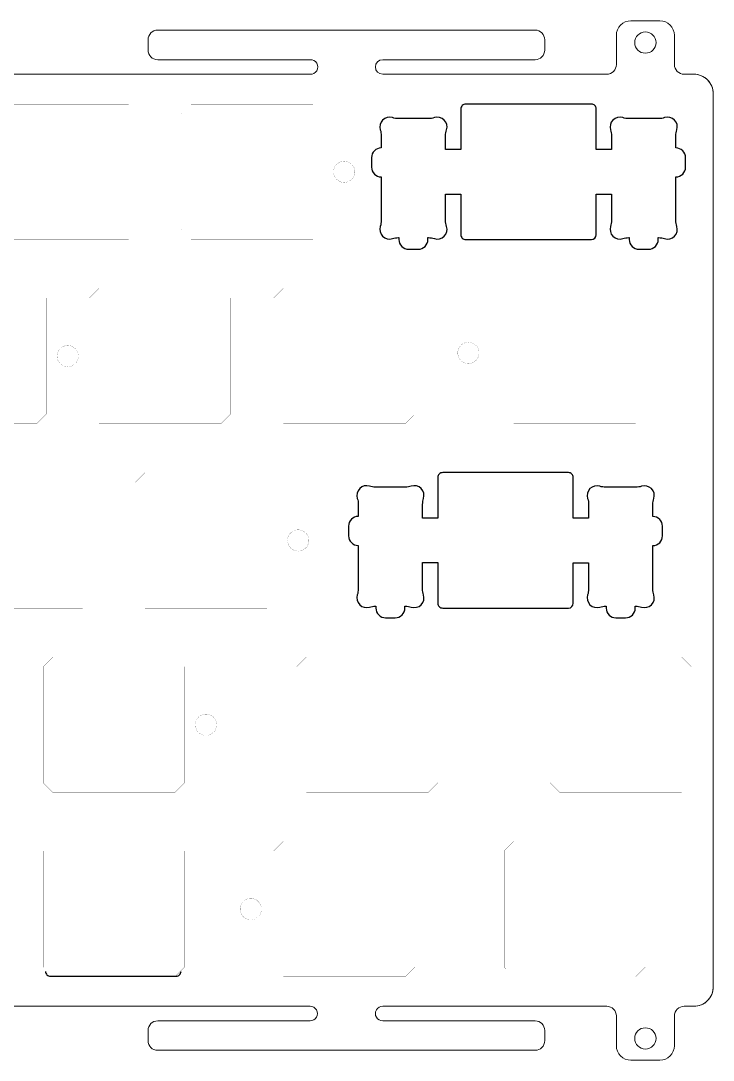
# Model space of a CAD drawing. Header units: millimetres. Extents: x 2638 to 2924, y 1524 to 1632.
# Drawn here: x 2852.5 to 2924.1, y 1524.5 to 1631.9 of the extents above; entities that cross this region are included whole.
import ezdxf

# ---------------------------------------------------------------- set-up
doc = ezdxf.new("R2010")
doc.units = ezdxf.units.MM
doc.layers.add('1', color=7, linetype='Continuous', lineweight=0)
doc.layers.add('Mechanical1', color=6, linetype='Continuous')
doc.layers.add('定位板 v10 v5 v1_定位板 v10 v5_定位板 v9_Sketch2', color=7, linetype='Continuous')

msp = doc.modelspace()

# ---------------------------------------------------------------- linework, layer by layer
at = {"color": 7, "linetype": 'Continuous', "lineweight": 25}
msp.add_lwpolyline([(2855.06, 1533.67, 0.414214), (2855.56, 1533.17), (2868.56, 1533.17, 0.414214), (2869.06, 1533.67)], format="xyb", dxfattribs=at)
at = {"layer": '1'}
for p, q in [((2866.65, 1630.97), (2905.65, 1630.97)), ((2865.65, 1628.91), (2865.65, 1629.97)), ((2906.65, 1629.97), (2906.65, 1628.91)), ((2882.4, 1627.91), (2866.65, 1627.91)), ((2905.65, 1627.91), (2889.9, 1627.91)), ((2889.9, 1626.41), (2913.05, 1626.41)), ((2921.05, 1626.41), (2922.06, 1626.41)), ((2882.4, 1530.07), (2815.36, 1530.07)), ((2913.05, 1530.07), (2889.9, 1530.07)), ((2922.06, 1530.07), (2921.05, 1530.07)), ((2866.65, 1528.57), (2882.4, 1528.57)), ((2889.9, 1528.57), (2905.65, 1528.57)), ((2865.65, 1526.52), (2865.65, 1527.57)), ((2906.65, 1527.57), (2906.65, 1526.52)), ((2905.65, 1525.52), (2866.65, 1525.52))]:
    msp.add_line(p, q, dxfattribs=at)
for points in [[(2807.37, 1626.41, 0.414214), (2808.37, 1627.41), (2808.37, 1630.43, -0.414214), (2809.87, 1631.93), (2812.87, 1631.93, -0.414214), (2814.37, 1630.43), (2814.37, 1627.41, 0.414214), (2815.37, 1626.41), (2882.51, 1626.41)], [(2913.05, 1626.41, 0.414214), (2914.05, 1627.41), (2914.05, 1630.43, -0.414214), (2915.55, 1631.93), (2918.55, 1631.93, -0.414214), (2920.05, 1630.43), (2920.05, 1627.41, 0.414214), (2921.05, 1626.41), (2922.06, 1626.41, -0.414214), (2924.06, 1624.41), (2924.06, 1532.07, -0.414214), (2922.06, 1530.07), (2921.05, 1530.07, 0.414214), (2920.05, 1529.07), (2920.05, 1526, -0.414214), (2918.55, 1524.5), (2915.55, 1524.5, -0.414214), (2914.05, 1526), (2914.05, 1529.07, 0.414214), (2913.05, 1530.07)]]:
    msp.add_lwpolyline(points, format="xyb", dxfattribs=at)
for centre in [(2917.05, 1629.68), (2917.05, 1526.75)]:
    msp.add_circle(centre, 1.1, dxfattribs=at)
for centre, radius, start, end in [((2866.65, 1629.97), 1, 90, 180), ((2905.65, 1629.97), 1, 0, 90), ((2866.65, 1628.91), 1, 180, 270), ((2905.65, 1628.91), 1, 270, 0), ((2882.45, 1627.16), 0.752, 266.1256, 93.8744), ((2889.9, 1627.16), 0.75, 90, 269.9995), ((2922.06, 1624.41), 2, 360, 90), ((2922.06, 1532.07), 2, 270, 360), ((2882.4, 1529.32), 0.75, 269.9995, 90), ((2889.9, 1529.32), 0.75, 89.9996, 270), ((2866.65, 1527.57), 1, 90, 180), ((2905.65, 1527.57), 1, 360, 90), ((2866.65, 1526.52), 1, 180, 270), ((2905.65, 1526.52), 1, 270, 360)]:
    msp.add_arc(centre, radius, start, end, dxfattribs=at)
at = {"layer": 'Mechanical1', "color": 7, "true_color": 0xffffff, "const_width": 0.0127}
for points in [[(2851.05, 1623.32), (2863.65, 1623.32)], [(2863.65, 1623.32), (2864.65, 1622.32)], [(2869.1, 1622.32), (2870.1, 1623.32)], [(2870.1, 1623.32), (2882.7, 1623.32)], [(2882.7, 1623.32), (2883.7, 1622.32)], [(2864.65, 1610.32), (2864.65, 1622.32)], [(2869.1, 1610.32), (2869.1, 1622.32)], [(2883.7, 1610.32), (2883.7, 1622.32)], [(2863.65, 1609.32), (2864.65, 1610.32)], [(2869.1, 1610.32), (2870.1, 1609.32)], [(2882.7, 1609.32), (2883.7, 1610.32)], [(2851.05, 1609.32), (2863.65, 1609.32)], [(2870.1, 1609.32), (2882.7, 1609.32)], [(2841.53, 1604.27), (2854.13, 1604.27)], [(2854.13, 1604.27), (2855.13, 1603.27)], [(2859.58, 1603.27), (2860.58, 1604.27)], [(2860.58, 1604.27), (2873.18, 1604.27)], [(2873.18, 1604.27), (2874.18, 1603.27)], [(2878.63, 1603.27), (2879.63, 1604.27)], [(2879.63, 1604.27), (2892.23, 1604.27)], [(2892.23, 1604.27), (2893.23, 1603.27)], [(2902.44, 1603.27), (2903.44, 1604.27)], [(2903.44, 1604.27), (2916.04, 1604.27)], [(2916.04, 1604.27), (2917.04, 1603.27)], [(2855.13, 1591.27), (2855.13, 1603.27)], [(2859.58, 1591.27), (2859.58, 1603.27)], [(2874.18, 1591.27), (2874.18, 1603.27)], [(2878.63, 1591.27), (2878.63, 1603.27)], [(2893.23, 1591.27), (2893.23, 1603.27)], [(2902.44, 1591.27), (2902.44, 1603.27)], [(2917.04, 1591.27), (2917.04, 1603.27)], [(2854.13, 1590.27), (2855.13, 1591.27)], [(2859.58, 1591.27), (2860.58, 1590.27)], [(2873.18, 1590.27), (2874.18, 1591.27)], [(2878.63, 1591.27), (2879.63, 1590.27)], [(2892.23, 1590.27), (2893.23, 1591.27)], [(2902.44, 1591.27), (2903.44, 1590.27)], [(2916.04, 1590.27), (2917.04, 1591.27)], [(2841.53, 1590.27), (2854.13, 1590.27)], [(2860.58, 1590.27), (2873.18, 1590.27)], [(2879.63, 1590.27), (2892.23, 1590.27)], [(2903.44, 1590.27), (2916.04, 1590.27)], [(2846.29, 1585.22), (2858.89, 1585.22)], [(2858.89, 1585.22), (2859.89, 1584.22)], [(2864.34, 1584.22), (2865.34, 1585.22)], [(2865.34, 1585.22), (2877.94, 1585.22)], [(2877.94, 1585.22), (2878.94, 1584.22)], [(2859.89, 1572.22), (2859.89, 1584.22)], [(2864.34, 1572.22), (2864.34, 1584.22)], [(2878.94, 1572.22), (2878.94, 1584.22)], [(2858.89, 1571.22), (2859.89, 1572.22)], [(2864.34, 1572.22), (2865.34, 1571.22)], [(2877.94, 1571.22), (2878.94, 1572.22)], [(2846.29, 1571.22), (2858.89, 1571.22)], [(2865.34, 1571.22), (2877.94, 1571.22)], [(2854.82, 1565.17), (2855.82, 1566.17)], [(2855.82, 1566.17), (2868.42, 1566.17)], [(2868.42, 1566.17), (2869.42, 1565.17)], [(2881.01, 1565.17), (2882.01, 1566.17)], [(2882.01, 1566.17), (2894.61, 1566.17)], [(2894.61, 1566.17), (2895.61, 1565.17)], [(2907.2, 1565.17), (2908.2, 1566.17)], [(2908.2, 1566.17), (2920.8, 1566.17)], [(2920.8, 1566.17), (2921.8, 1565.17)], [(2854.82, 1553.17), (2854.82, 1565.17)], [(2869.42, 1553.17), (2869.42, 1565.17)], [(2881.01, 1553.17), (2881.01, 1565.17)], [(2895.61, 1553.17), (2895.61, 1565.17)], [(2907.2, 1553.17), (2907.2, 1565.17)], [(2921.8, 1553.17), (2921.8, 1565.17)], [(2854.82, 1553.17), (2855.82, 1552.17)], [(2868.42, 1552.17), (2869.42, 1553.17)], [(2881.01, 1553.17), (2882.01, 1552.17)], [(2894.61, 1552.17), (2895.61, 1553.17)], [(2907.2, 1553.17), (2908.2, 1552.17)], [(2920.8, 1552.17), (2921.8, 1553.17)], [(2855.82, 1552.17), (2868.42, 1552.17)], [(2882.01, 1552.17), (2894.61, 1552.17)], [(2908.2, 1552.17), (2920.8, 1552.17)], [(2854.82, 1546.12), (2855.82, 1547.12)], [(2855.82, 1547.12), (2868.42, 1547.12)], [(2868.42, 1547.12), (2869.42, 1546.12)], [(2878.63, 1546.12), (2879.63, 1547.12)], [(2879.63, 1547.12), (2892.23, 1547.12)], [(2892.23, 1547.12), (2893.23, 1546.12)], [(2902.45, 1546.13), (2903.45, 1547.13)], [(2902.45, 1546.13), (2903.45, 1547.13)], [(2903.45, 1547.13), (2916.05, 1547.13)], [(2903.45, 1547.13), (2916.05, 1547.13)], [(2916.05, 1547.13), (2917.05, 1546.13)], [(2916.05, 1547.13), (2917.05, 1546.13)], [(2854.82, 1534.12), (2854.82, 1546.12)], [(2869.42, 1534.12), (2869.42, 1546.12)], [(2878.63, 1534.12), (2878.63, 1546.12)], [(2893.23, 1534.12), (2893.23, 1546.12)], [(2902.45, 1534.13), (2902.45, 1546.13)], [(2902.45, 1534.13), (2902.45, 1546.13)], [(2917.05, 1534.13), (2917.05, 1546.13)], [(2917.05, 1534.13), (2917.05, 1546.13)], [(2854.82, 1534.12), (2855.82, 1533.12)], [(2855.82, 1533.12), (2868.42, 1533.12)], [(2868.42, 1533.12), (2869.42, 1534.12)], [(2878.63, 1534.12), (2879.63, 1533.12)], [(2879.63, 1533.12), (2892.23, 1533.12)], [(2892.23, 1533.12), (2893.23, 1534.12)], [(2902.45, 1534.13), (2903.45, 1533.13)], [(2902.45, 1534.13), (2903.45, 1533.13)], [(2903.45, 1533.13), (2916.05, 1533.13)], [(2903.45, 1533.13), (2916.05, 1533.13)], [(2916.05, 1533.13), (2917.05, 1534.13)], [(2916.05, 1533.13), (2917.05, 1534.13)]]:
    msp.add_lwpolyline(points, dxfattribs=at)
at = {"layer": 'Mechanical1', "color": 7, "true_color": 0xffffff, "const_width": 0.00635}
for points in [[(2863.65, 1623.32, 1), (2863.66, 1623.32, 1)], [(2863.65, 1623.32, 1), (2863.66, 1623.32, 1)], [(2870.1, 1623.32, 1), (2870.11, 1623.32, 1)], [(2870.1, 1623.32, 1), (2870.11, 1623.32, 1)], [(2882.7, 1623.32, 1), (2882.71, 1623.32, 1)], [(2882.7, 1623.32, 1), (2882.71, 1623.32, 1)], [(2864.65, 1622.32, 1), (2864.66, 1622.32, 1)], [(2864.65, 1622.32, 1), (2864.66, 1622.32, 1)], [(2869.1, 1622.32, 1), (2869.11, 1622.32, 1)], [(2869.1, 1622.32, 1), (2869.11, 1622.32, 1)], [(2883.7, 1622.32, 1), (2883.71, 1622.32, 1)], [(2883.7, 1622.32, 1), (2883.71, 1622.32, 1)], [(2885.93, 1617.42, 1), (2885.93, 1617.42, 1)], [(2885.93, 1617.42, 1), (2885.93, 1617.42, 1)], [(2884.83, 1616.32, 1), (2884.83, 1616.32, 1)], [(2884.83, 1616.32, 1), (2884.83, 1616.32, 1)], [(2885.93, 1615.22, 1), (2885.93, 1615.22, 1)], [(2885.93, 1615.22, 1), (2885.93, 1615.22, 1)], [(2864.65, 1610.32, 1), (2864.66, 1610.32, 1)], [(2864.65, 1610.32, 1), (2864.66, 1610.32, 1)], [(2869.1, 1610.32, 1), (2869.11, 1610.32, 1)], [(2869.1, 1610.32, 1), (2869.11, 1610.32, 1)], [(2883.7, 1610.32, 1), (2883.71, 1610.32, 1)], [(2883.7, 1610.32, 1), (2883.71, 1610.32, 1)], [(2863.65, 1609.32, 1), (2863.66, 1609.32, 1)], [(2863.65, 1609.32, 1), (2863.66, 1609.32, 1)], [(2870.1, 1609.32, 1), (2870.11, 1609.32, 1)], [(2870.1, 1609.32, 1), (2870.11, 1609.32, 1)], [(2882.7, 1609.32, 1), (2882.71, 1609.32, 1)], [(2882.7, 1609.32, 1), (2882.71, 1609.32, 1)], [(2854.13, 1604.27, 1), (2854.13, 1604.27, 1)], [(2854.13, 1604.27, 1), (2854.13, 1604.27, 1)], [(2860.58, 1604.27, 1), (2860.58, 1604.27, 1)], [(2860.58, 1604.27, 1), (2860.58, 1604.27, 1)], [(2873.18, 1604.27, 1), (2873.18, 1604.27, 1)], [(2873.18, 1604.27, 1), (2873.18, 1604.27, 1)], [(2879.63, 1604.27, 1), (2879.63, 1604.27, 1)], [(2879.63, 1604.27, 1), (2879.63, 1604.27, 1)], [(2892.23, 1604.27, 1), (2892.23, 1604.27, 1)], [(2892.23, 1604.27, 1), (2892.23, 1604.27, 1)], [(2903.44, 1604.27, 1), (2903.44, 1604.27, 1)], [(2903.44, 1604.27, 1), (2903.44, 1604.27, 1)], [(2916.04, 1604.27, 1), (2916.04, 1604.27, 1)], [(2916.04, 1604.27, 1), (2916.04, 1604.27, 1)], [(2855.13, 1603.27, 1), (2855.13, 1603.27, 1)], [(2855.13, 1603.27, 1), (2855.13, 1603.27, 1)], [(2859.58, 1603.27, 1), (2859.58, 1603.27, 1)], [(2859.58, 1603.27, 1), (2859.58, 1603.27, 1)], [(2874.18, 1603.27, 1), (2874.18, 1603.27, 1)], [(2874.18, 1603.27, 1), (2874.18, 1603.27, 1)], [(2878.63, 1603.27, 1), (2878.63, 1603.27, 1)], [(2878.63, 1603.27, 1), (2878.63, 1603.27, 1)], [(2893.23, 1603.27, 1), (2893.23, 1603.27, 1)], [(2893.23, 1603.27, 1), (2893.23, 1603.27, 1)], [(2902.44, 1603.27, 1), (2902.44, 1603.27, 1)], [(2902.44, 1603.27, 1), (2902.44, 1603.27, 1)], [(2917.04, 1603.27, 1), (2917.04, 1603.27, 1)], [(2917.04, 1603.27, 1), (2917.04, 1603.27, 1)], [(2898.75, 1598.71, 1), (2898.76, 1598.71, 1)], [(2898.75, 1598.71, 1), (2898.76, 1598.71, 1)], [(2857.35, 1598.37, 1), (2857.36, 1598.37, 1)], [(2857.35, 1598.37, 1), (2857.36, 1598.37, 1)], [(2897.65, 1597.61, 1), (2897.66, 1597.61, 1)], [(2897.65, 1597.61, 1), (2897.66, 1597.61, 1)], [(2899.85, 1597.61, 1), (2899.86, 1597.61, 1)], [(2899.85, 1597.61, 1), (2899.86, 1597.61, 1)], [(2856.25, 1597.27, 1), (2856.26, 1597.27, 1)], [(2856.25, 1597.27, 1), (2856.26, 1597.27, 1)], [(2858.45, 1597.27, 1), (2858.46, 1597.27, 1)], [(2858.45, 1597.27, 1), (2858.46, 1597.27, 1)], [(2898.75, 1596.51, 1), (2898.76, 1596.51, 1)], [(2898.75, 1596.51, 1), (2898.76, 1596.51, 1)], [(2857.35, 1596.17, 1), (2857.36, 1596.17, 1)], [(2857.35, 1596.17, 1), (2857.36, 1596.17, 1)], [(2855.13, 1591.27, 1), (2855.13, 1591.27, 1)], [(2855.13, 1591.27, 1), (2855.13, 1591.27, 1)], [(2859.58, 1591.27, 1), (2859.58, 1591.27, 1)], [(2859.58, 1591.27, 1), (2859.58, 1591.27, 1)], [(2874.18, 1591.27, 1), (2874.18, 1591.27, 1)], [(2874.18, 1591.27, 1), (2874.18, 1591.27, 1)], [(2878.63, 1591.27, 1), (2878.63, 1591.27, 1)], [(2878.63, 1591.27, 1), (2878.63, 1591.27, 1)], [(2893.23, 1591.27, 1), (2893.23, 1591.27, 1)], [(2893.23, 1591.27, 1), (2893.23, 1591.27, 1)], [(2902.44, 1591.27, 1), (2902.44, 1591.27, 1)], [(2902.44, 1591.27, 1), (2902.44, 1591.27, 1)], [(2917.04, 1591.27, 1), (2917.04, 1591.27, 1)], [(2917.04, 1591.27, 1), (2917.04, 1591.27, 1)], [(2854.13, 1590.27, 1), (2854.13, 1590.27, 1)], [(2854.13, 1590.27, 1), (2854.13, 1590.27, 1)], [(2860.58, 1590.27, 1), (2860.58, 1590.27, 1)], [(2860.58, 1590.27, 1), (2860.58, 1590.27, 1)], [(2873.18, 1590.27, 1), (2873.18, 1590.27, 1)], [(2873.18, 1590.27, 1), (2873.18, 1590.27, 1)], [(2879.63, 1590.27, 1), (2879.63, 1590.27, 1)], [(2879.63, 1590.27, 1), (2879.63, 1590.27, 1)], [(2892.23, 1590.27, 1), (2892.23, 1590.27, 1)], [(2892.23, 1590.27, 1), (2892.23, 1590.27, 1)], [(2903.44, 1590.27, 1), (2903.44, 1590.27, 1)], [(2903.44, 1590.27, 1), (2903.44, 1590.27, 1)], [(2916.04, 1590.27, 1), (2916.04, 1590.27, 1)], [(2916.04, 1590.27, 1), (2916.04, 1590.27, 1)], [(2858.89, 1585.22, 1), (2858.89, 1585.22, 1)], [(2858.89, 1585.22, 1), (2858.89, 1585.22, 1)], [(2865.34, 1585.22, 1), (2865.34, 1585.22, 1)], [(2865.34, 1585.22, 1), (2865.34, 1585.22, 1)], [(2877.94, 1585.22, 1), (2877.94, 1585.22, 1)], [(2877.94, 1585.22, 1), (2877.94, 1585.22, 1)], [(2908.89, 1585.22, 1), (2908.9, 1585.22, 1)], [(2908.89, 1585.22, 1), (2908.9, 1585.22, 1)], [(2859.89, 1584.22, 1), (2859.89, 1584.22, 1)], [(2859.89, 1584.22, 1), (2859.89, 1584.22, 1)], [(2864.34, 1584.22, 1), (2864.34, 1584.22, 1)], [(2864.34, 1584.22, 1), (2864.34, 1584.22, 1)], [(2878.94, 1584.22, 1), (2878.94, 1584.22, 1)], [(2878.94, 1584.22, 1), (2878.94, 1584.22, 1)], [(2881.16, 1579.32, 1), (2881.17, 1579.32, 1)], [(2881.16, 1579.32, 1), (2881.17, 1579.32, 1)], [(2880.06, 1578.22, 1), (2880.07, 1578.22, 1)], [(2880.06, 1578.22, 1), (2880.07, 1578.22, 1)], [(2882.26, 1578.22, 1), (2882.27, 1578.22, 1)], [(2882.26, 1578.22, 1), (2882.27, 1578.22, 1)], [(2881.16, 1577.12, 1), (2881.17, 1577.12, 1)], [(2881.16, 1577.12, 1), (2881.17, 1577.12, 1)], [(2859.89, 1572.22, 1), (2859.89, 1572.22, 1)], [(2859.89, 1572.22, 1), (2859.89, 1572.22, 1)], [(2864.34, 1572.22, 1), (2864.34, 1572.22, 1)], [(2864.34, 1572.22, 1), (2864.34, 1572.22, 1)], [(2878.94, 1572.22, 1), (2878.94, 1572.22, 1)], [(2878.94, 1572.22, 1), (2878.94, 1572.22, 1)], [(2858.89, 1571.22, 1), (2858.89, 1571.22, 1)], [(2858.89, 1571.22, 1), (2858.89, 1571.22, 1)], [(2865.34, 1571.22, 1), (2865.34, 1571.22, 1)], [(2865.34, 1571.22, 1), (2865.34, 1571.22, 1)], [(2877.94, 1571.22, 1), (2877.94, 1571.22, 1)], [(2877.94, 1571.22, 1), (2877.94, 1571.22, 1)], [(2855.81, 1566.17, 1), (2855.82, 1566.17, 1)], [(2855.81, 1566.17, 1), (2855.82, 1566.17, 1)], [(2868.41, 1566.17, 1), (2868.42, 1566.17, 1)], [(2868.41, 1566.17, 1), (2868.42, 1566.17, 1)], [(2882.01, 1566.17, 1), (2882.01, 1566.17, 1)], [(2882.01, 1566.17, 1), (2882.01, 1566.17, 1)], [(2894.61, 1566.17, 1), (2894.61, 1566.17, 1)], [(2894.61, 1566.17, 1), (2894.61, 1566.17, 1)], [(2908.2, 1566.17, 1), (2908.21, 1566.17, 1)], [(2908.2, 1566.17, 1), (2908.21, 1566.17, 1)], [(2920.8, 1566.17, 1), (2920.81, 1566.17, 1)], [(2920.8, 1566.17, 1), (2920.81, 1566.17, 1)], [(2854.81, 1565.17, 1), (2854.82, 1565.17, 1)], [(2854.81, 1565.17, 1), (2854.82, 1565.17, 1)], [(2869.41, 1565.17, 1), (2869.42, 1565.17, 1)], [(2869.41, 1565.17, 1), (2869.42, 1565.17, 1)], [(2881.01, 1565.17, 1), (2881.01, 1565.17, 1)], [(2881.01, 1565.17, 1), (2881.01, 1565.17, 1)], [(2895.61, 1565.17, 1), (2895.61, 1565.17, 1)], [(2895.61, 1565.17, 1), (2895.61, 1565.17, 1)], [(2907.2, 1565.17, 1), (2907.21, 1565.17, 1)], [(2907.2, 1565.17, 1), (2907.21, 1565.17, 1)], [(2921.8, 1565.17, 1), (2921.81, 1565.17, 1)], [(2921.8, 1565.17, 1), (2921.81, 1565.17, 1)], [(2871.64, 1560.27, 1), (2871.64, 1560.27, 1)], [(2871.64, 1560.27, 1), (2871.64, 1560.27, 1)], [(2870.54, 1559.17, 1), (2870.54, 1559.17, 1)], [(2870.54, 1559.17, 1), (2870.54, 1559.17, 1)], [(2872.74, 1559.17, 1), (2872.74, 1559.17, 1)], [(2872.74, 1559.17, 1), (2872.74, 1559.17, 1)], [(2871.64, 1558.07, 1), (2871.64, 1558.07, 1)], [(2871.64, 1558.07, 1), (2871.64, 1558.07, 1)], [(2854.81, 1553.17, 1), (2854.82, 1553.17, 1)], [(2854.81, 1553.17, 1), (2854.82, 1553.17, 1)], [(2869.41, 1553.17, 1), (2869.42, 1553.17, 1)], [(2869.41, 1553.17, 1), (2869.42, 1553.17, 1)], [(2881.01, 1553.17, 1), (2881.01, 1553.17, 1)], [(2881.01, 1553.17, 1), (2881.01, 1553.17, 1)], [(2895.61, 1553.17, 1), (2895.61, 1553.17, 1)], [(2895.61, 1553.17, 1), (2895.61, 1553.17, 1)], [(2907.2, 1553.17, 1), (2907.21, 1553.17, 1)], [(2907.2, 1553.17, 1), (2907.21, 1553.17, 1)], [(2921.8, 1553.17, 1), (2921.81, 1553.17, 1)], [(2921.8, 1553.17, 1), (2921.81, 1553.17, 1)], [(2855.81, 1552.17, 1), (2855.82, 1552.17, 1)], [(2855.81, 1552.17, 1), (2855.82, 1552.17, 1)], [(2868.41, 1552.17, 1), (2868.42, 1552.17, 1)], [(2868.41, 1552.17, 1), (2868.42, 1552.17, 1)], [(2882.01, 1552.17, 1), (2882.01, 1552.17, 1)], [(2882.01, 1552.17, 1), (2882.01, 1552.17, 1)], [(2894.61, 1552.17, 1), (2894.61, 1552.17, 1)], [(2894.61, 1552.17, 1), (2894.61, 1552.17, 1)], [(2908.2, 1552.17, 1), (2908.21, 1552.17, 1)], [(2908.2, 1552.17, 1), (2908.21, 1552.17, 1)], [(2920.8, 1552.17, 1), (2920.81, 1552.17, 1)], [(2920.8, 1552.17, 1), (2920.81, 1552.17, 1)], [(2855.81, 1547.12, 1), (2855.82, 1547.12, 1)], [(2855.81, 1547.12, 1), (2855.82, 1547.12, 1)], [(2868.41, 1547.12, 1), (2868.42, 1547.12, 1)], [(2868.41, 1547.12, 1), (2868.42, 1547.12, 1)], [(2879.63, 1547.12, 1), (2879.63, 1547.12, 1)], [(2879.63, 1547.12, 1), (2879.63, 1547.12, 1)], [(2892.23, 1547.12, 1), (2892.23, 1547.12, 1)], [(2892.23, 1547.12, 1), (2892.23, 1547.12, 1)], [(2903.44, 1547.13, 1), (2903.45, 1547.13, 1)], [(2903.44, 1547.13, 1), (2903.45, 1547.13, 1)], [(2903.45, 1547.13, 1), (2903.45, 1547.13, 1)], [(2903.45, 1547.13, 1), (2903.45, 1547.13, 1)], [(2916.04, 1547.13, 1), (2916.05, 1547.13, 1)], [(2916.04, 1547.13, 1), (2916.05, 1547.13, 1)], [(2916.05, 1547.13, 1), (2916.05, 1547.13, 1)], [(2916.05, 1547.13, 1), (2916.05, 1547.13, 1)], [(2854.81, 1546.12, 1), (2854.82, 1546.12, 1)], [(2854.81, 1546.12, 1), (2854.82, 1546.12, 1)], [(2869.41, 1546.12, 1), (2869.42, 1546.12, 1)], [(2869.41, 1546.12, 1), (2869.42, 1546.12, 1)], [(2878.63, 1546.12, 1), (2878.63, 1546.12, 1)], [(2878.63, 1546.12, 1), (2878.63, 1546.12, 1)], [(2893.23, 1546.12, 1), (2893.23, 1546.12, 1)], [(2893.23, 1546.12, 1), (2893.23, 1546.12, 1)], [(2902.44, 1546.13, 1), (2902.45, 1546.13, 1)], [(2902.44, 1546.13, 1), (2902.45, 1546.13, 1)], [(2902.45, 1546.13, 1), (2902.45, 1546.13, 1)], [(2902.45, 1546.13, 1), (2902.45, 1546.13, 1)], [(2917.04, 1546.13, 1), (2917.05, 1546.13, 1)], [(2917.04, 1546.13, 1), (2917.05, 1546.13, 1)], [(2917.05, 1546.13, 1), (2917.05, 1546.13, 1)], [(2917.05, 1546.13, 1), (2917.05, 1546.13, 1)], [(2876.27, 1541.22, 1), (2876.28, 1541.22, 1)], [(2876.27, 1541.22, 1), (2876.28, 1541.22, 1)], [(2875.17, 1540.12, 1), (2875.18, 1540.12, 1)], [(2875.17, 1540.12, 1), (2875.18, 1540.12, 1)], [(2877.37, 1540.12, 1), (2877.38, 1540.12, 1)], [(2877.37, 1540.12, 1), (2877.38, 1540.12, 1)], [(2876.27, 1539.02, 1), (2876.28, 1539.02, 1)], [(2876.27, 1539.02, 1), (2876.28, 1539.02, 1)], [(2854.81, 1534.12, 1), (2854.82, 1534.12, 1)], [(2854.81, 1534.12, 1), (2854.82, 1534.12, 1)], [(2855.81, 1533.12, 1), (2855.82, 1533.12, 1)], [(2855.81, 1533.12, 1), (2855.82, 1533.12, 1)], [(2868.41, 1533.12, 1), (2868.42, 1533.12, 1)], [(2868.41, 1533.12, 1), (2868.42, 1533.12, 1)], [(2869.41, 1534.12, 1), (2869.42, 1534.12, 1)], [(2869.41, 1534.12, 1), (2869.42, 1534.12, 1)], [(2878.63, 1534.12, 1), (2878.63, 1534.12, 1)], [(2878.63, 1534.12, 1), (2878.63, 1534.12, 1)], [(2879.63, 1533.12, 1), (2879.63, 1533.12, 1)], [(2879.63, 1533.12, 1), (2879.63, 1533.12, 1)], [(2892.23, 1533.12, 1), (2892.23, 1533.12, 1)], [(2892.23, 1533.12, 1), (2892.23, 1533.12, 1)], [(2893.23, 1534.12, 1), (2893.23, 1534.12, 1)], [(2893.23, 1534.12, 1), (2893.23, 1534.12, 1)], [(2902.44, 1534.13, 1), (2902.45, 1534.13, 1)], [(2902.44, 1534.13, 1), (2902.45, 1534.13, 1)], [(2902.45, 1534.13, 1), (2902.45, 1534.13, 1)], [(2902.45, 1534.13, 1), (2902.45, 1534.13, 1)], [(2903.44, 1533.13, 1), (2903.45, 1533.13, 1)], [(2903.44, 1533.13, 1), (2903.45, 1533.13, 1)], [(2903.45, 1533.13, 1), (2903.45, 1533.13, 1)], [(2903.45, 1533.13, 1), (2903.45, 1533.13, 1)], [(2916.04, 1533.13, 1), (2916.05, 1533.13, 1)], [(2916.04, 1533.13, 1), (2916.05, 1533.13, 1)], [(2916.05, 1533.13, 1), (2916.05, 1533.13, 1)], [(2916.05, 1533.13, 1), (2916.05, 1533.13, 1)], [(2917.04, 1534.13, 1), (2917.05, 1534.13, 1)], [(2917.04, 1534.13, 1), (2917.05, 1534.13, 1)], [(2917.05, 1534.13, 1), (2917.05, 1534.13, 1)], [(2917.05, 1534.13, 1), (2917.05, 1534.13, 1)]]:
    msp.add_lwpolyline(points, format="xyb", close=True, dxfattribs=at)
at = {"layer": 'Mechanical1', "color": 7, "true_color": 0xffffff, "const_width": 0.0127}
for points in [[(2884.83, 1616.32, -0.414214), (2885.93, 1617.42)], [(2885.93, 1617.42, -0.414214), (2887.03, 1616.32)], [(2885.93, 1615.22, -0.414214), (2884.83, 1616.32)], [(2887.03, 1616.32, -0.414214), (2885.93, 1615.22)], [(2897.66, 1597.61, -0.414214), (2898.76, 1598.71)], [(2898.76, 1598.71, -0.414214), (2899.86, 1597.61)], [(2856.25, 1597.27, -0.414214), (2857.35, 1598.37)], [(2857.35, 1598.37, -0.414214), (2858.45, 1597.27)], [(2898.76, 1596.51, -0.414214), (2897.66, 1597.61)], [(2899.86, 1597.61, -0.414214), (2898.76, 1596.51)], [(2857.35, 1596.17, -0.414214), (2856.25, 1597.27)], [(2858.45, 1597.27, -0.414214), (2857.35, 1596.17)], [(2880.07, 1578.22, -0.414214), (2881.17, 1579.32)], [(2881.17, 1579.32, -0.414214), (2882.27, 1578.22)], [(2881.17, 1577.12, -0.414214), (2880.07, 1578.22)], [(2882.27, 1578.22, -0.414214), (2881.17, 1577.12)], [(2870.54, 1559.17, -0.414214), (2871.64, 1560.27)], [(2871.64, 1560.27, -0.414214), (2872.74, 1559.17)], [(2871.64, 1558.07, -0.414214), (2870.54, 1559.17)], [(2872.74, 1559.17, -0.414214), (2871.64, 1558.07)], [(2875.17, 1540.12, -0.414214), (2876.27, 1541.22)], [(2876.27, 1541.22, -0.414214), (2877.37, 1540.12)], [(2876.27, 1539.02, -0.414214), (2875.17, 1540.12)], [(2877.37, 1540.12, -0.414214), (2876.27, 1539.02)]]:
    msp.add_lwpolyline(points, format="xyb", dxfattribs=at)
at = {"layer": '定位板 v10 v5 v1_定位板 v10 v5_定位板 v9_Sketch2', "color": 7, "true_color": 0xffffff}
for points in [[(2896.4, 1618.62), (2896.4, 1620.04, -0.078597), (2896.5, 1620.66, 0.612516), (2895.24, 1621.92, -0.078597), (2894.62, 1621.82), (2891.53, 1621.82, -0.078597), (2890.91, 1621.92, 0.612516), (2889.65, 1620.66, -0.078597), (2889.75, 1620.04), (2889.75, 1618.79, 0.414214), (2888.75, 1617.79), (2888.75, 1616.79, 0.414214), (2889.75, 1615.79), (2889.75, 1611.3, -0.078597), (2889.65, 1610.68, 0.612516), (2890.91, 1609.42, -0.078597), (2891.53, 1609.52), (2891.58, 1609.52), (2891.58, 1609.32, 0.414214), (2892.58, 1608.32), (2893.58, 1608.32, 0.414214), (2894.58, 1609.32), (2894.58, 1609.52), (2894.62, 1609.52, -0.078597), (2895.24, 1609.42, 0.612516), (2896.5, 1610.68, -0.078597), (2896.4, 1611.3), (2896.4, 1614.02), (2897.98, 1614.02), (2897.98, 1609.82, 0.414217), (2898.48, 1609.32), (2911.47, 1609.32, 0.41421), (2911.97, 1609.82), (2911.97, 1614.02), (2913.55, 1614.02), (2913.55, 1611.3, -0.078597), (2913.45, 1610.68, 0.612516), (2914.71, 1609.42, -0.078597), (2915.33, 1609.52), (2915.38, 1609.52), (2915.38, 1609.32, 0.414214), (2916.38, 1608.32), (2917.38, 1608.32, 0.414214), (2918.38, 1609.32), (2918.38, 1609.52), (2918.42, 1609.52, -0.078597), (2919.04, 1609.42, 0.612516), (2920.3, 1610.68, -0.078597), (2920.2, 1611.3), (2920.2, 1615.79, 0.414214), (2921.2, 1616.79), (2921.2, 1617.79, 0.414214), (2920.2, 1618.79), (2920.2, 1620.04, -0.078597), (2920.3, 1620.66, 0.612516), (2919.04, 1621.92, -0.078597), (2918.42, 1621.82), (2915.33, 1621.82, -0.078597), (2914.71, 1621.92, 0.612516), (2913.45, 1620.66, -0.078597), (2913.55, 1620.04), (2913.55, 1618.62), (2911.97, 1618.62), (2911.97, 1622.82, 0.414214), (2911.47, 1623.32), (2898.48, 1623.32, 0.414214), (2897.98, 1622.82), (2897.98, 1618.62)], [(2894.02, 1580.53), (2894.03, 1581.95, -0.078597), (2894.12, 1582.57, 0.612516), (2892.86, 1583.83, -0.078597), (2892.25, 1583.73), (2889.15, 1583.73, -0.078597), (2888.54, 1583.83, 0.612516), (2887.28, 1582.57, -0.078597), (2887.38, 1581.95), (2887.37, 1580.7, 0.414214), (2886.37, 1579.7), (2886.37, 1578.7, 0.414214), (2887.37, 1577.7), (2887.37, 1573.21, -0.078597), (2887.28, 1572.59, 0.612516), (2888.54, 1571.33, -0.078597), (2889.15, 1571.43), (2889.2, 1571.43), (2889.2, 1571.23, 0.414214), (2890.2, 1570.23), (2891.2, 1570.23, 0.414214), (2892.2, 1571.23), (2892.2, 1571.43), (2892.24, 1571.43, -0.078597), (2892.86, 1571.33, 0.612516), (2894.12, 1572.59, -0.078597), (2894.02, 1573.21), (2894.02, 1575.93), (2895.6, 1575.93), (2895.6, 1571.73, 0.414217), (2896.1, 1571.23), (2909.1, 1571.23, 0.41421), (2909.6, 1571.73), (2909.6, 1575.92), (2911.17, 1575.92), (2911.17, 1573.2, -0.078597), (2911.08, 1572.59, 0.612516), (2912.34, 1571.33, -0.078597), (2912.95, 1571.42), (2913, 1571.42), (2913, 1571.22, 0.414214), (2914, 1570.22), (2915, 1570.22, 0.414214), (2916, 1571.22), (2916, 1571.42), (2916.04, 1571.42, -0.078597), (2916.66, 1571.33, 0.612516), (2917.92, 1572.59, -0.078597), (2917.82, 1573.2), (2917.82, 1577.69, 0.414214), (2918.82, 1578.69), (2918.82, 1579.69, 0.414214), (2917.82, 1580.69), (2917.83, 1581.94, -0.078597), (2917.92, 1582.56, 0.612516), (2916.66, 1583.82, -0.078597), (2916.05, 1583.72), (2912.95, 1583.72, -0.078597), (2912.34, 1583.82, 0.612516), (2911.08, 1582.56, -0.078597), (2911.18, 1581.95), (2911.17, 1580.52), (2909.6, 1580.52), (2909.6, 1584.73, 0.414214), (2909.1, 1585.23), (2896.1, 1585.23, 0.414214), (2895.6, 1584.73), (2895.6, 1580.53)]]:
    msp.add_lwpolyline(points, format="xyb", close=True, dxfattribs=at)

doc.saveas('drawing.dxf')
